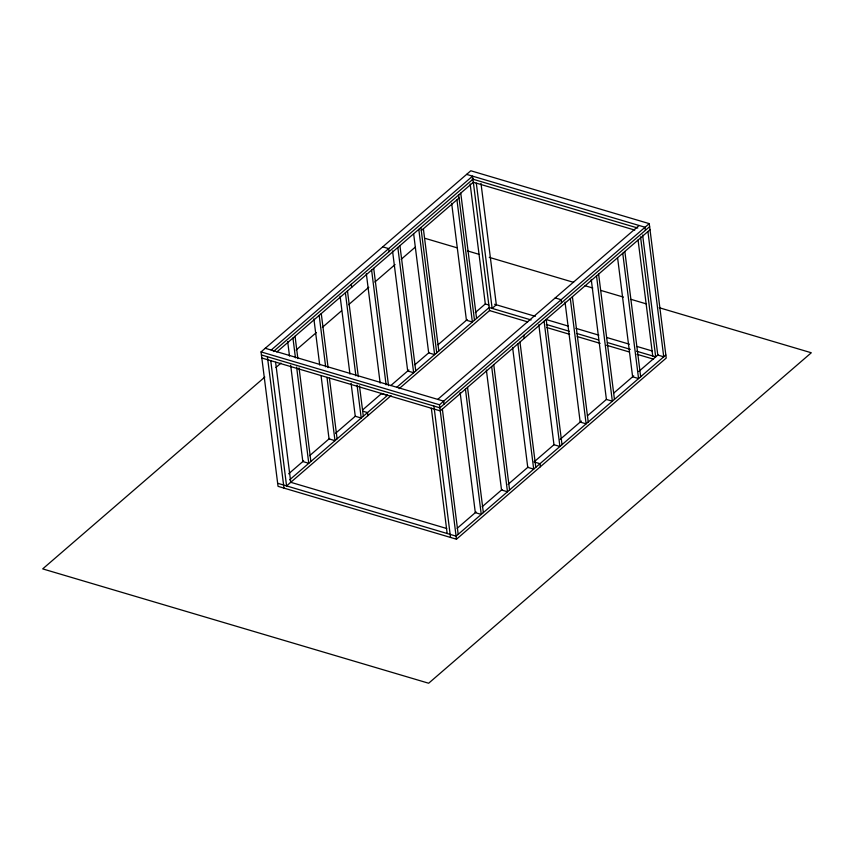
<?xml version="1.0" encoding="UTF-8"?>
<svg xmlns="http://www.w3.org/2000/svg" width="854" height="854" viewBox="0 0 854 854"><rect width="100%" height="100%" fill="white"/><g stroke="black" fill="none" stroke-linecap="round" stroke-linejoin="round"><path stroke-width="1.28" d="M261.057 351.901L470.81 170.768L649.243 223.631L666.227 358.061L456.474 539.205L278.041 486.342L261.057 351.901L439.49 404.775L649.243 223.631M271.209 350.044L472.561 176.148L489.545 310.578L527.687 321.883M273.387 351.549L473.116 179.062M276.771 352.019L473.5 182.115M421.289 230.601L459.036 197.989M264.825 377.062L42.7 568.892L428.644 683.232L811.3 352.766L659.224 307.718M275.927 367.466L280.977 363.11M296.124 350.033L316.311 332.59M322.374 327.36L341.557 310.792M348.624 304.686L368.811 287.254M374.874 282.023L395.06 264.58M401.124 259.349L415.257 247.137M288.641 473.799L303.629 460.85M309.618 455.684L329.591 438.433M335.59 433.256L355.563 416.005M362.566 409.952L381.695 393.438M390.758 385.613L408.874 369.963M414.916 364.743L429.018 352.574M438.07 344.749L467.266 319.524M475.326 312.575L485.392 303.875M289.602 479.873L387.641 395.199M396.704 387.374L489.331 307.376M391.047 395.648L286.581 485.926L270.75 360.666M399.106 388.687L489.716 310.44M437.739 399.384L639.102 225.488M649.627 226.684L439.874 407.828L261.452 354.965M650.011 229.737L440.269 410.881L261.836 358.018M457.136 528.348L476.116 511.962M482.104 506.785L502.077 489.534M508.077 484.357L528.05 467.106M534.038 461.929L554.182 444.539M560.213 439.319L581.361 421.065M587.403 415.845L606.532 399.33M613.578 393.235L633.711 375.845M638.749 371.501L658.21 354.688M665.842 355.008L456.089 536.152L277.657 483.279M466.615 174.387L645.048 227.249L645.432 230.302M472.102 178.956L637.789 228.039M473.34 182.254L634.789 230.089M425.356 238.426L457.306 247.884M467.522 250.916L479.03 254.321M489.257 257.353L573.6 282.343M585.097 285.748L592.772 288.022M600.437 290.296L623.441 297.107M631.106 299.38L646.446 303.928M382.72 246.838L388.666 248.61L389.05 251.663M555.196 297.95L561.142 299.711L561.537 302.764M494.626 304.28L535.309 316.332M546.752 319.716L568.358 326.121M575.991 328.384L598.867 335.163M606.5 337.426L629.377 344.205M637.009 346.468L652.264 350.983M488.883 305.006L485.307 303.949L470.148 183.962M489.161 307.525L531.113 319.951M546.368 324.477L569.255 331.256M576.877 333.508L598.494 339.913M607.386 342.55L630.273 349.329M636.625 351.218L655.691 356.865L640.543 236.878M546.752 327.53L569.639 334.309M577.261 336.572L600.149 343.351M606.5 345.229L629.387 352.008M637.009 354.271L653.534 359.171M265.252 348.283L443.685 401.145L444.069 404.209M381.482 393.619L387.428 395.381M362.747 411.18L367.508 412.589L367.893 415.642M535.234 462.281L539.984 463.69L540.379 466.743M290.339 482.179L446.706 528.509M647.919 231.551L663.739 356.812L657.793 355.05L642.635 235.063M638.066 239.953L652.723 355.979M624.84 251.471L640.671 376.742M622.747 253.286L638.568 378.557L632.622 376.795L617.634 258.121M598.622 274.123L614.453 399.384M596.53 275.927L612.35 401.199L606.404 399.437L591.246 279.439M572.404 296.765L588.235 422.025M570.312 298.569L586.132 423.84L580.186 422.079L565.028 302.081M546.186 319.407L562.017 444.667M544.094 321.221L559.914 446.482L553.968 444.72L538.81 324.733M523.78 335.366L524.164 338.43M519.969 342.048L535.789 467.309M517.876 343.863L533.697 469.124L527.751 467.362L512.592 347.375M481.005 183.471L496.323 304.782L492.139 308.401L476.308 183.14M493.751 364.69L509.571 489.961M491.658 366.505L507.479 491.765L501.533 490.004L486.374 370.017M460.754 193.132L476.575 318.393M458.651 194.936L474.482 320.207M456.943 199.804L472.379 322.011L466.433 320.25L451.659 203.295M467.533 387.332L483.353 512.603M465.43 389.146L481.261 514.407L475.315 512.646L460.157 392.659M423.381 228.787L438.817 350.994M420.894 227.548L436.725 352.809M442.361 409.066L458.182 534.337M418.802 229.352L434.622 354.623L428.676 352.862L413.688 234.188M439.49 404.775L456.474 539.205M433.928 406.066L450.528 537.444M431.345 408.244L447.165 533.504M399.928 245.664L415.749 370.924M397.825 247.468L413.646 372.739L407.7 370.978L392.541 250.98M373.7 268.305L388.527 385.656M371.607 270.11L386.104 384.834M366.323 273.622L380.147 383.072M351.293 284.265L351.677 287.318M347.482 290.947L358.317 376.657M359.481 385.88L363.313 416.208M345.39 292.751L355.883 375.824M357.047 385.058L361.21 418.022L355.264 416.261L351.101 383.297M340.106 296.263L349.937 374.063M321.264 313.589L328.096 367.647M329.43 378.194L337.095 438.849M319.172 315.404L325.662 366.825M326.997 377.372L334.992 440.664L329.046 438.903L321.051 375.611M313.888 318.916L319.716 365.064M295.046 336.23L297.875 358.648M299.049 367.882L310.877 461.502M292.954 338.045L295.452 357.826M296.616 367.049L308.774 463.306L302.828 461.544L290.67 365.288M287.67 341.557L289.506 356.054M275.618 362.309L290.776 482.307M267.398 356.726L283.987 488.104"/></g></svg>
